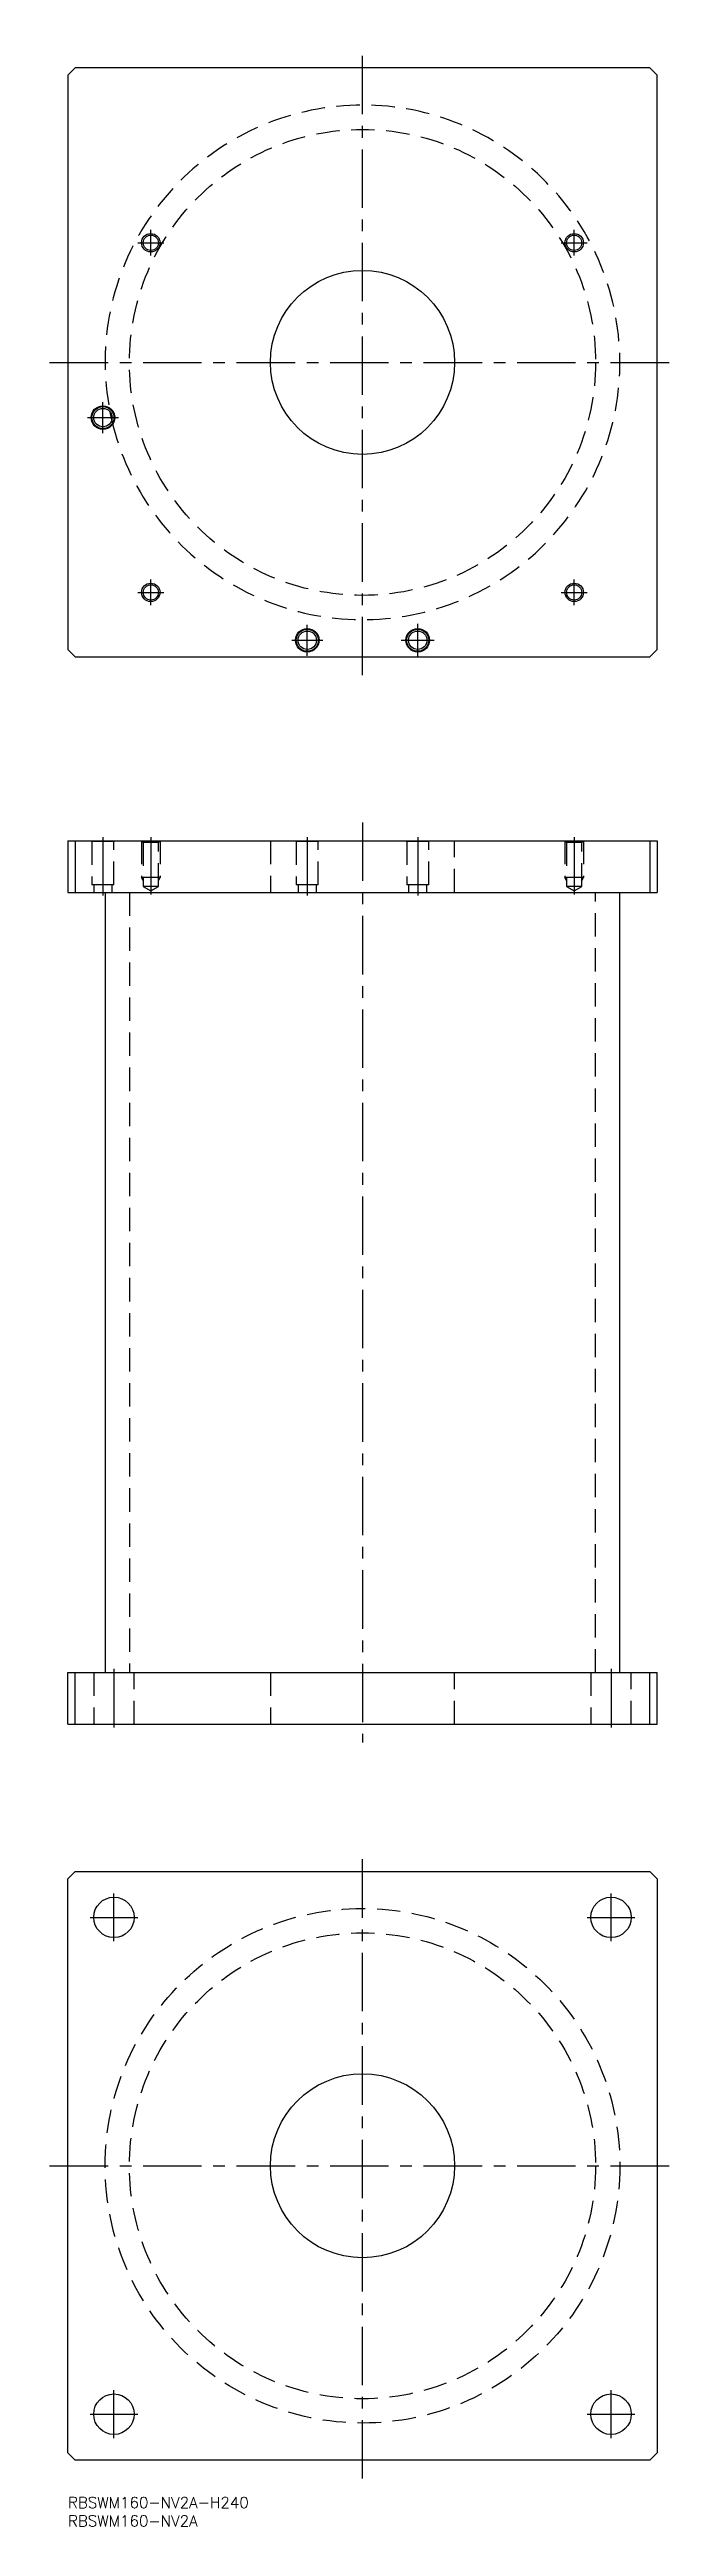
# Model space of a CAD drawing. Extents: x -5 to 165, y -8 to 665.
import ezdxf

# ---------------------------------------------------------------- set-up
doc = ezdxf.new("R2010")
doc.units = 0
doc.header["$LTSCALE"] = 0.5
doc.linetypes.add('CENTER', pattern=[50.8, 31.75, -6.35, 6.35, -6.35])
doc.linetypes.add('DASHED', pattern=[19.05, 12.7, -6.35])
for name, color, linetype in [('MSM_CENTER', 1, 'CENTER'), ('MSM_CONTINUOUS', 7, 'CONTINUOUS'), ('MSM_DASHED', 4, 'DASHED'), ('MSM_NARROW', 5, 'CONTINUOUS'), ('MSM_PART_NUMBER', 7, 'CONTINUOUS')]:
    doc.layers.add(name, color=color, linetype=linetype)
doc.styles.get("Standard").update_dxf_attribs({"font": 'txt.shx', "height": 3, "bigfont": 'bigfont.shx'})

msp = doc.modelspace()

# ---------------------------------------------------------------- linework, layer by layer
at = {"layer": 'MSM_CENTER'}
for p, q in [((80, 495), (80, 665)), ((19, 612.5), (26, 612.5)), ((22.5, 609), (22.5, 616)), ((134, 612.5), (141, 612.5)), ((137.5, 609), (137.5, 616)), ((-5, 580), (165, 580)), ((9.5, 560.8), (9.5, 569.2)), ((5.3, 565), (13.7, 565)), ((22.5, 514), (22.5, 521)), ((137.5, 514), (137.5, 521)), ((19, 517.5), (26, 517.5)), ((134, 517.5), (141, 517.5)), ((65, 500.3), (65, 508.7)), ((95, 500), (95, 509)), ((60.8, 504.5), (69.2, 504.5)), ((90.5, 504.5), (99.5, 504.5)), ((9.5, 451), (9.5, 435)), ((22.5, 451), (22.5, 435.407)), ((65, 451), (65, 435)), ((80, 455), (80, 205)), ((95, 451), (95, 435)), ((137.5, 451), (137.5, 435.407)), ((12.5, 225), (12.5, 209)), ((147.5, 225), (147.5, 209)), ((80, 5), (80, 175)), ((12.5, 151), (12.5, 164)), ((147.5, 151), (147.5, 164)), ((6, 157.5), (19, 157.5)), ((141, 157.5), (154, 157.5)), ((-5, 90), (165, 90)), ((12.5, 16), (12.5, 29)), ((147.5, 16), (147.5, 29)), ((6, 22.5), (19, 22.5)), ((141, 22.5), (154, 22.5))]:
    msp.add_line(p, q, dxfattribs=at)
at = {"layer": 'MSM_CONTINUOUS'}
for p, q in [((2, 660), (0, 658)), ((158, 660), (2, 660)), ((160, 658), (158, 660)), ((0, 658), (0, 502)), ((160, 502), (160, 658)), ((0, 502), (2, 500)), ((2, 500), (158, 500)), ((158, 500), (160, 502)), ((0, 450), (160, 450)), ((0, 450), (0, 436)), ((2, 450), (2, 436)), ((158, 450), (158, 436)), ((160, 450), (160, 436)), ((0, 436), (160, 436)), ((10.1, 436), (10.1, 224)), ((149.9, 224), (149.9, 436)), ((0, 210), (0, 224)), ((0, 224), (160, 224)), ((2, 210), (2, 224)), ((158, 210), (158, 224)), ((160, 210), (160, 224)), ((0, 210), (160, 210)), ((0, 168), (2, 170)), ((2, 170), (158, 170)), ((158, 170), (160, 168)), ((0, 12), (0, 168)), ((160, 168), (160, 12)), ((2, 10), (0, 12)), ((158, 10), (2, 10)), ((160, 12), (158, 10))]:
    msp.add_line(p, q, dxfattribs=at)
for centre, radius in [((22.5, 612.5), 2.067), ((137.5, 612.5), 2.067), ((80, 580), 25), ((9.5, 565), 3.2), ((9.5, 565), 3), ((9.5, 565), 2.5), ((22.5, 517.5), 2.067), ((137.5, 517.5), 2.067), ((65, 504.5), 3.2), ((65, 504.5), 3), ((65, 504.5), 2.5), ((95, 504.5), 3.2), ((95, 504.5), 3), ((95, 504.5), 2.5), ((12.5, 157.5), 5.5), ((147.5, 157.5), 5.5), ((80, 90), 25), ((12.5, 22.5), 5.5), ((147.5, 22.5), 5.5)]:
    msp.add_circle(centre, radius, dxfattribs=at)
msp.add_arc((80, 580), 69.9, 191.020888, 193.002068, dxfattribs=at)
at = {"layer": 'MSM_DASHED'}
for p, q in [((6.3, 450), (6.5, 449.8)), ((6.5, 449.8), (6.5, 438)), ((12.5, 449.8), (6.5, 449.8)), ((12.5, 449.8), (12.7, 450)), ((12.5, 438), (12.5, 449.8)), ((20, 450), (20.433, 449.567)), ((20, 450), (20, 440)), ((20.433, 449.567), (20.433, 437.6)), ((24.567, 449.567), (20.433, 449.567)), ((24.567, 449.567), (25, 450)), ((24.567, 437.6), (24.567, 449.567)), ((25, 450), (25, 440)), ((55, 450), (55, 436)), ((61.8, 450), (62, 449.8)), ((62, 449.8), (62, 438)), ((68, 449.8), (62, 449.8)), ((68, 449.8), (68.2, 450)), ((68, 438), (68, 449.8)), ((91.8, 450), (92, 449.8)), ((92, 449.8), (92, 438)), ((98, 449.8), (92, 449.8)), ((98, 449.8), (98.2, 450)), ((98, 438), (98, 449.8)), ((105, 436), (105, 450)), ((135, 450), (135.433, 449.567)), ((135, 450), (135, 440)), ((135.433, 449.567), (135.433, 437.6)), ((139.567, 449.567), (135.433, 449.567)), ((139.567, 449.567), (140, 450)), ((139.567, 437.6), (139.567, 449.567)), ((140, 450), (140, 440)), ((12.5, 438), (6.5, 438)), ((7, 438), (7, 436)), ((12, 436), (12, 438)), ((25, 440), (20, 440)), ((20.433, 439.25), (20, 440)), ((20.433, 437.6), (22.5, 436.407)), ((24.567, 437.6), (20.433, 437.6)), ((22.5, 436.407), (24.567, 437.6)), ((24.567, 439.25), (25, 440)), ((68, 438), (62, 438)), ((62.5, 438), (62.5, 436)), ((67.5, 436), (67.5, 438)), ((98, 438), (92, 438)), ((92.5, 438), (92.5, 436)), ((97.5, 436), (97.5, 438)), ((140, 440), (135, 440)), ((135.433, 439.25), (135, 440)), ((135.433, 437.6), (137.5, 436.407)), ((139.567, 437.6), (135.433, 437.6)), ((137.5, 436.407), (139.567, 437.6)), ((139.567, 439.25), (140, 440)), ((16.7, 436), (16.7, 224)), ((143.3, 224), (143.3, 436)), ((7, 224), (7, 210)), ((18, 210), (18, 224)), ((55, 224), (55, 210)), ((105, 210), (105, 224)), ((142, 224), (142, 210)), ((153, 210), (153, 224))]:
    msp.add_line(p, q, dxfattribs=at)
for centre, radius in [((80, 580), 63.3), ((80, 90), 69.9), ((80, 90), 63.3)]:
    msp.add_circle(centre, radius, dxfattribs=at)
msp.add_arc((80, 580), 69.9, 193.002068, 191.020888, dxfattribs=at)
at = {"layer": 'MSM_NARROW'}
for centre in [(22.5, 612.5), (137.5, 612.5), (22.5, 517.5), (137.5, 517.5)]:
    msp.add_circle(centre, 2.5, dxfattribs=at)

# ---------------------------------------------------------------- texts
at = {"layer": 'MSM_PART_NUMBER'}
for s, p in [('RBSWM160-NV2A-H240', (0, -3)), ('RBSWM160-NV2A', (0, -8))]:
    msp.add_text(s, height=3, dxfattribs=at).set_placement(p)

doc.saveas('drawing.dxf')
